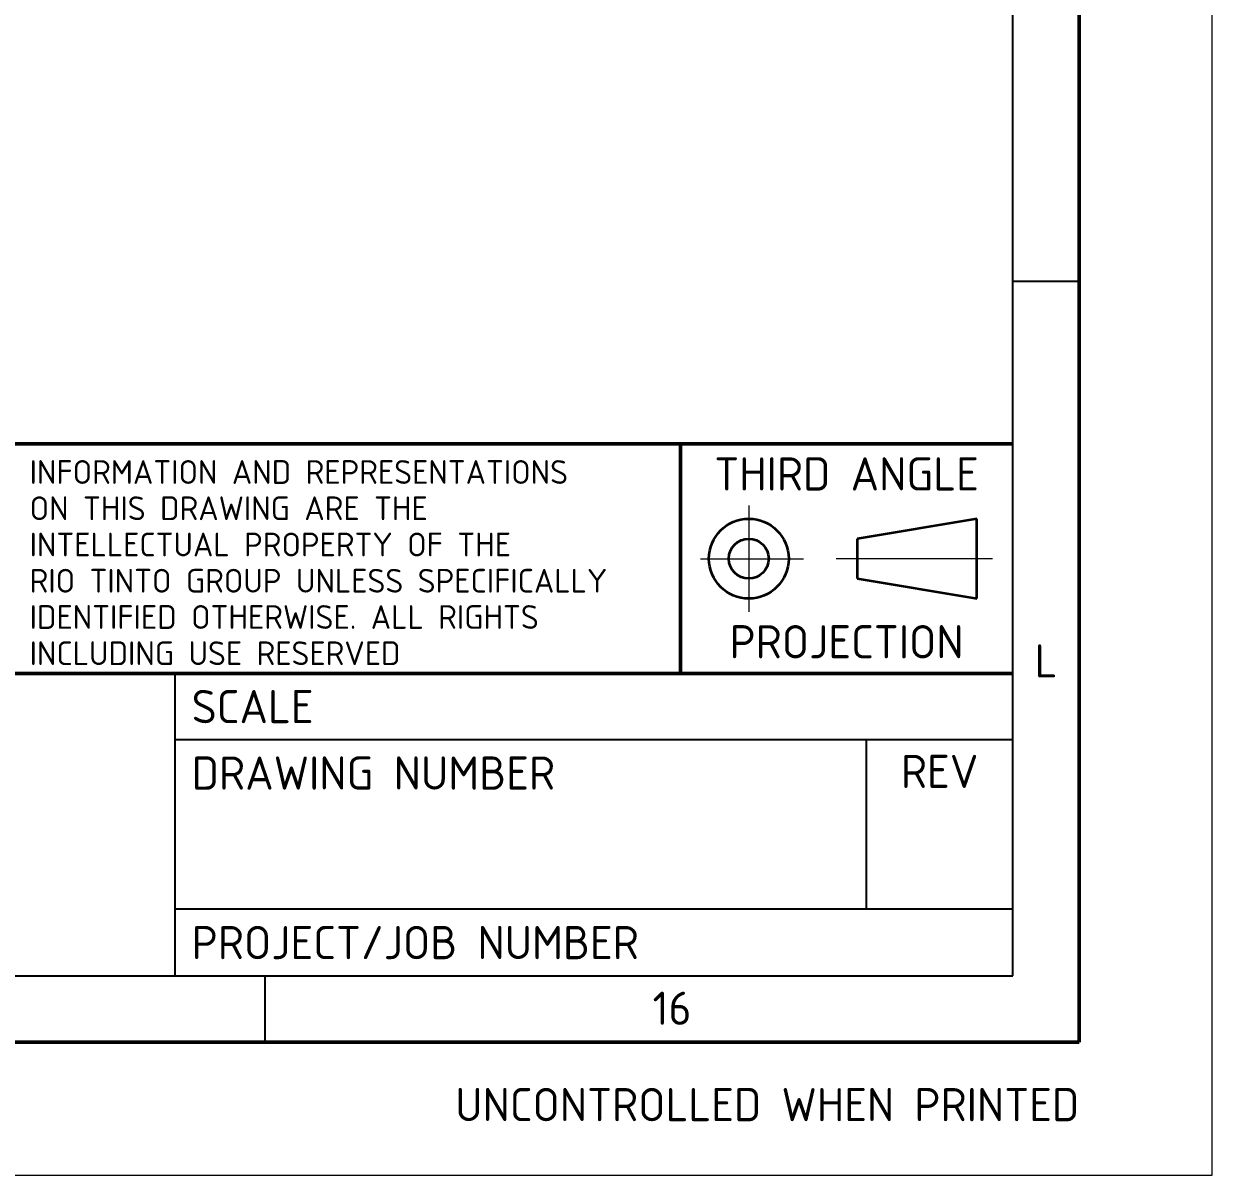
# Paper-space layout 'B1' of a CAD drawing. Header units: millimetres. Extents: x 0 to 1000, y 0 to 707.
# Drawn here: x 910.6 to 1000, y 0 to 86.6 of the extents above; entities that cross this region are included whole.
import ezdxf
from ezdxf.enums import TextEntityAlignment as Align

# ---------------------------------------------------------------- set-up
doc = ezdxf.new("R2010")
doc.units = ezdxf.units.MM
doc.header["$MEASUREMENT"] = 0
doc.linetypes.add('DGN Style 7', pattern=[28.107364, 12.648314, -5.621473, 4.216105, -5.621473])
doc.layers.add('G_Border', color=7, linetype='Continuous', lineweight=18)
doc.styles.add('Style-ISO3098B', font='ISO3098B.shx')

# ---------------------------------------------------------------- blocks, each defined once
blk = doc.blocks.new('RTB1')
at = {"layer": 'G_Border', "color": 230, "linetype": 'Continuous', "lineweight": 25}
for p, q in [((985, 67.25), (990, 67.25)), ((922, 15), (922, 37.75)), ((985, 32.75), (922, 32.75)), ((974, 20), (974, 32.75)), ((985, 20), (922, 20)), ((928.75, 15), (928.75, 10))]:
    blk.add_line(p, q, dxfattribs=at)
at = {"layer": 'G_Border', "color": 30, "linetype": 'Continuous', "lineweight": 50}
for p, q in [((985, 55), (15, 55)), ((960, 37.75), (960, 55)), ((778.5, 37.75), (985, 37.75))]:
    blk.add_line(p, q, dxfattribs=at)
at = {"layer": 'G_Border', "color": 7, "linetype": 'DGN Style 7', "lineweight": 18}
for p, q in [((965.147, 50.375), (965.147, 42.375)), ((961.515, 46.375), (969.259, 46.375)), ((983.485, 46.375), (971.711, 46.375))]:
    blk.add_line(p, q, dxfattribs=at)
at = {"layer": 'G_Border', "color": 230, "linetype": 'Continuous', "lineweight": 35}
for p, q in [((982.303, 49.375), (973.303, 47.875)), ((982.303, 43.375), (982.303, 49.375)), ((973.303, 47.875), (973.303, 44.875)), ((973.303, 44.875), (982.303, 43.375))]:
    blk.add_line(p, q, dxfattribs=at)
for radius in [3, 1.5]:
    blk.add_circle((965.147, 46.375), radius, dxfattribs=at)
at = {"layer": 'G_Border', "color": 7, "linetype": 'Continuous', "lineweight": 18}
blk.add_3dface([(0, 0), (1000, 0), (1000, 707), (0, 707)], dxfattribs=at)
at = {"layer": 'G_Border', "color": 30, "linetype": 'Continuous', "lineweight": 50}
blk.add_3dface([(10, 10), (990, 10), (990, 697), (10, 697)], dxfattribs=at)
at = {"layer": 'G_Border', "color": 230, "linetype": 'Continuous', "lineweight": 25}
blk.add_3dface([(15, 15), (985, 15), (985, 692), (15, 692)], dxfattribs=at)
at = {"layer": 'G_Border', "color": 7, "linetype": 'Continuous', "lineweight": 25, "style": 'Style-ISO3098B'}
for s, p in [('THIRD ANGLE', (972.5, 52.75)), ('PROJECTION', (972.5, 40.125)), ('L', (987.5, 38.687)), ('16', (959.375, 12.562))]:
    blk.add_text(s, height=2.5, dxfattribs=at).set_placement(p, align=Align.MIDDLE_CENTER)
for s, p in [('SCALE', (923.25, 34)), ('DRAWING NUMBER', (923.25, 29)), ('PROJECT/JOB NUMBER', (923.25, 16.25))]:
    blk.add_text(s, height=2.5, dxfattribs=at).set_placement(p)
blk.add_text('REV', height=2.5, dxfattribs=at).set_placement((979.5, 31.625), align=Align.TOP_CENTER)
blk.add_text('UNCONTROLLED WHEN PRINTED', height=2.5, dxfattribs=at).set_placement((990, 5.312), align=Align.MIDDLE_RIGHT)
at = {"layer": 'G_Border', "color": 7, "lineweight": 25, "insert": (911.064, 46.077), "char_height": 1.78571, "attachment_point": 4, "line_spacing_factor": 0.915839, "style": 'Style-ISO3098B'}
blk.add_mtext('INFORMATION AND REPRESENTATIONS\\PON THIS DRAWING ARE THE\\PINTELLECTUAL PROPERTY OF THE\\PRIO TINTO GROUP UNLESS SPECIFICALLY\\PIDENTIFIED OTHERWISE. ALL RIGHTS\\PINCLUDING USE RESERVED', dxfattribs=at)
at = {"layer": 'G_Border', "color": 7, "linetype": 'Continuous', "lineweight": 25, "style": 'Style-ISO3098B'}
for tag, height, p in [('110 Ref1', 2.5, (26.25, 53.75)), ('118 Ref9', 2.5, (167.501, 53.75)), ('026 Rev1', 2.5, (309.001, 53.75)), ('027 By1', 2.5, (316.751, 53.75)), ('028 Date1', 2.5, (326.751, 53.75)), ('029 Description1', 2.5, (344.751, 53.75)), ('030 Ckd1', 2.5, (459.751, 53.75)), ('031 App1', 2.5, (469.751, 53.75)), ('068 Rev8', 2.5, (485.001, 53.75)), ('069 By8', 2.5, (492.751, 53.75)), ('070 Date8', 2.5, (502.751, 53.75)), ('071 Description8', 2.5, (520.751, 53.75)), ('072 Ckd8', 2.5, (635.751, 53.75)), ('073 App8', 2.5, (645.751, 53.75)), ('009 Drawn', 2.5, (731.75, 53.75)), ('010 Drawn Date', 2.5, (761.75, 53.75)), ('111 Ref2', 2.5, (26.25, 48.75)), ('119 Ref10', 2.5, (167.501, 48.75)), ('032 Rev2', 2.5, (309.001, 48.75)), ('033 By2', 2.5, (316.751, 48.75)), ('034 Date2', 2.5, (326.751, 48.75)), ('035 Description2', 2.5, (344.751, 48.75)), ('036 Ckd2', 2.5, (459.751, 48.75)), ('037 App2', 2.5, (469.751, 48.75)), ('074 Rev9', 2.5, (485.001, 48.75)), ('075 By9', 2.5, (492.751, 48.75)), ('076 Date9', 2.5, (502.751, 48.75)), ('077 Description9', 2.5, (520.751, 48.75)), ('078 Ckd9', 2.5, (635.751, 48.75)), ('079 App9', 2.5, (645.751, 48.75)), ('011 Traced', 2.5, (731.75, 48.75)), ('012 Traced Date', 2.5, (761.75, 48.75)), ('112 Ref3', 2.5, (26.25, 43.75)), ('120 Ref11', 2.5, (167.501, 43.75)), ('038 Rev3', 2.5, (309.001, 43.75)), ('039 By3', 2.5, (316.751, 43.75)), ('040 Date3', 2.5, (326.751, 43.75)), ('041 Description3', 2.5, (344.751, 43.75)), ('042 Ckd3', 2.5, (459.751, 43.75)), ('043 App3', 2.5, (469.751, 43.75)), ('080 Rev10', 2.5, (485.001, 43.75)), ('081 By10', 2.5, (492.751, 43.75)), ('082 Date10', 2.5, (502.751, 43.75)), ('083 Description10', 2.5, (520.751, 43.75)), ('084 Ckd10', 2.5, (635.751, 43.75)), ('085 App10', 2.5, (645.751, 43.75)), ('013 Checked', 2.5, (731.75, 43.75)), ('014 Checked Date', 2.5, (761.75, 43.75)), ('113 Ref4', 2.5, (26.25, 38.75)), ('121 Ref12', 2.5, (167.501, 38.75)), ('044 Rev4', 2.5, (309.001, 38.75)), ('045 By4', 2.5, (316.751, 38.75)), ('046 Date4', 2.5, (326.751, 38.75)), ('047 Description4', 2.5, (344.751, 38.75)), ('048 Ckd4', 2.5, (459.751, 38.75)), ('049 App4', 2.5, (469.751, 38.75)), ('086 Rev11', 2.5, (485.001, 38.75)), ('087 By11', 2.5, (492.751, 38.75)), ('088 Date11', 2.5, (502.751, 38.75)), ('089 Description11', 2.5, (520.751, 38.75)), ('090 Ckd11', 2.5, (635.751, 38.75)), ('091 App11', 2.5, (645.751, 38.75)), ('015 Supt Draft', 2.5, (731.75, 38.75)), ('016 Supt Draft Date', 2.5, (761.75, 38.75)), ('114 Ref5', 2.5, (26.25, 33.75)), ('122 Ref13', 2.5, (167.501, 33.75)), ('050 Rev5', 2.5, (309.001, 33.75)), ('051 By5', 2.5, (316.751, 33.75)), ('052 Date5', 2.5, (326.751, 33.75)), ('053 Description5', 2.5, (344.751, 33.75)), ('054 Ckd5', 2.5, (459.751, 33.75)), ('055 App5', 2.5, (469.751, 33.75)), ('092 Rev12', 2.5, (485.001, 33.75)), ('093 By12', 2.5, (492.751, 33.75)), ('094 Date12', 2.5, (502.751, 33.75)), ('095 Description12', 2.5, (520.751, 33.75)), ('096 Ckd12', 2.5, (635.751, 33.75)), ('097 App12', 2.5, (645.751, 33.75)), ('017 Proj Eng', 2.5, (731.75, 33.75)), ('018 Proj Eng Date', 2.5, (761.75, 33.75)), ('115 Ref6', 2.5, (26.25, 28.75)), ('123 Ref14', 2.5, (167.501, 28.75)), ('056 Rev6', 2.5, (309.001, 28.75)), ('057 By6', 2.5, (316.751, 28.75)), ('058 Date6', 2.5, (326.751, 28.75)), ('059 Description6', 2.5, (344.751, 28.75)), ('060 Ckd6', 2.5, (459.751, 28.75)), ('061 App6', 2.5, (469.751, 28.75)), ('098 Rev13', 2.5, (485.001, 28.75)), ('099 By13', 2.5, (492.751, 28.75)), ('100 Date13', 2.5, (502.751, 28.75)), ('101 Description13', 2.5, (520.751, 28.75)), ('102 Ckd13', 2.5, (635.751, 28.75)), ('103 App13', 2.5, (645.751, 28.75)), ('019 Approved', 2.5, (731.75, 28.75)), ('020 Approved Date', 2.5, (761.75, 28.75)), ('006 Drawing Number', 3.5, (923.25, 26.25)), ('007 Title Rev', 3.5, (976.7, 26.25)), ('116 Ref7', 2.5, (26.25, 23.75)), ('124 Ref15', 2.5, (167.501, 23.75)), ('062 Rev7', 2.5, (309.001, 23.75)), ('063 By7', 2.5, (316.751, 23.75)), ('064 Date7', 2.5, (326.751, 23.75)), ('065 Description7', 2.5, (344.751, 23.75)), ('066 Ckd7', 2.5, (459.751, 23.75)), ('067 App7', 2.5, (469.751, 23.75)), ('104 Rev14', 2.5, (485.001, 23.75)), ('105 By14', 2.5, (492.751, 23.75)), ('106 Date14', 2.5, (502.751, 23.75)), ('107 Description14', 2.5, (520.751, 23.75)), ('108 Ckd14', 2.5, (635.751, 23.75)), ('109 App14', 2.5, (645.751, 23.75)), ('021 App for Const', 2.5, (731.75, 23.75)), ('022 App for Const Date', 2.5, (761.75, 23.75)), ('117 Ref8', 2.5, (26.25, 18.75)), ('125 Ref16', 2.5, (167.501, 18.75)), ('023 Blank Person Title', 2.5, (695.75, 18.75)), ('024 Blank Person Name', 2.5, (731.75, 18.75)), ('025 Blank Person Date', 2.5, (761.75, 18.75))]:
    blk.add_attdef(tag, text='', height=height, dxfattribs=at).set_placement(p, align=Align.TOP_LEFT)
at = {"layer": 'G_Border', "color": 7, "linetype": 'Continuous', "lineweight": 25, "style": 'Style-ISO3098B', "flags": 8}
blk.add_attdef('001 Title Line 1', (0, 0), '', height=3.5, dxfattribs=at)
at = {"layer": 'G_Border', "color": 7, "linetype": 'Continuous', "lineweight": 25, "style": 'Style-ISO3098B'}
for tag, height in [('002 Title Line 2', 3.5), ('003 Title Line 3', 3.5), ('004 Title Line 4', 3.5), ('008 Project Number', 2.5), ('005 Scale', 2.5)]:
    blk.add_attdef(tag, (0, 0), '', height=height, dxfattribs=at)

psp = doc.layouts.new('B1')

# ---------------------------------------------------------------- block references
at = {"layer": 'G_Border', "color": 7, "linetype": 'Continuous', "lineweight": 18}
psp.add_blockref('RTB1', (0, 0), dxfattribs=at)

doc.saveas('drawing.dxf')
